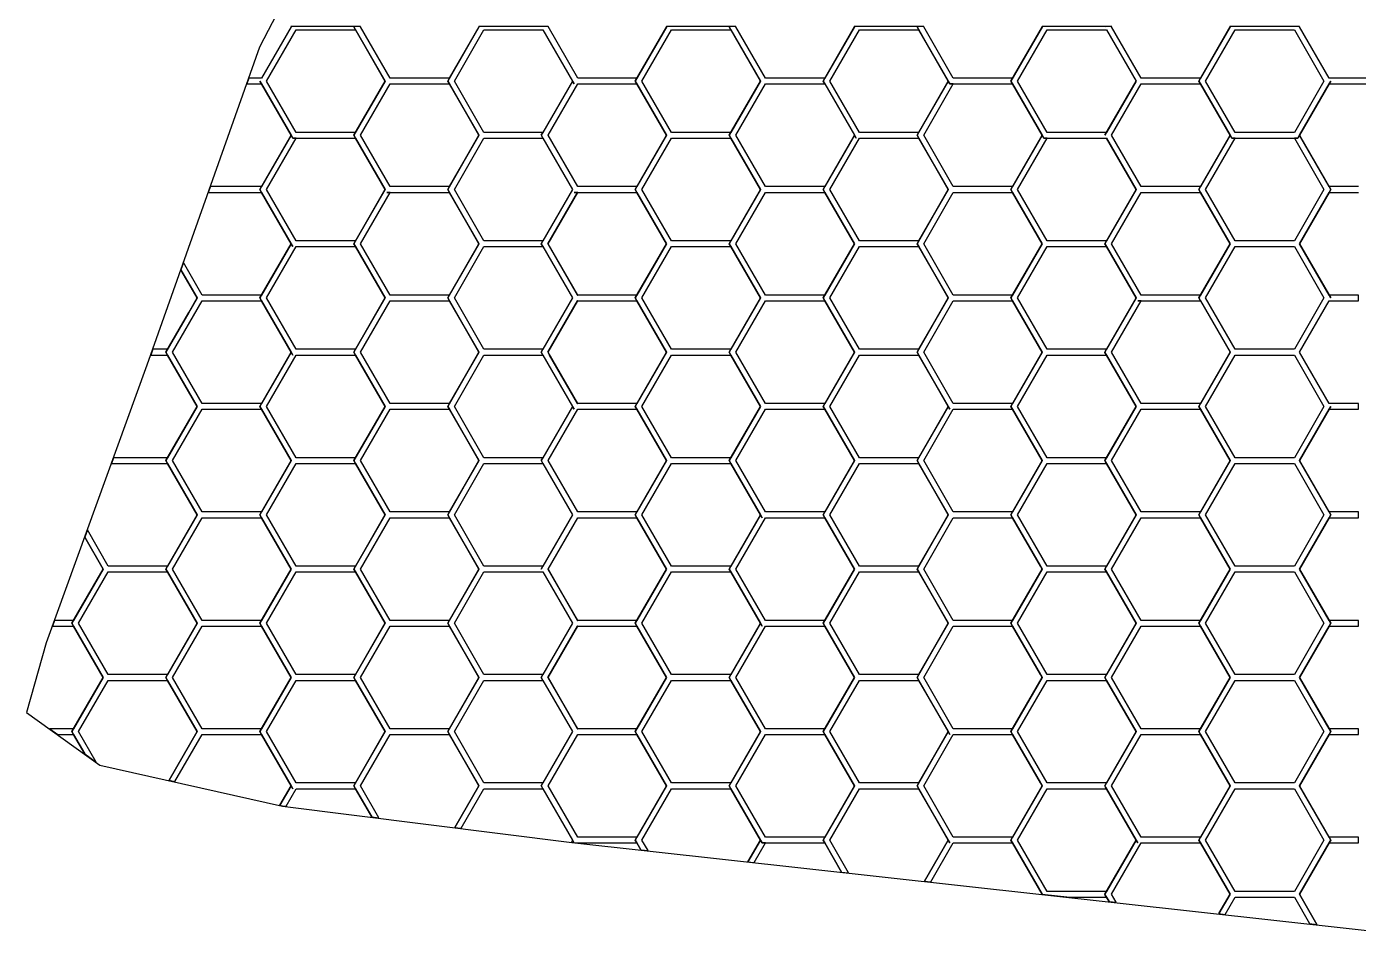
# Model space of a CAD drawing. Extents: x -65 to 65, y -44 to 44.
# Drawn here: x -64.81 to -29.71, y -44 to -20 of the extents above; entities that cross this region are included whole.
import ezdxf

# ---------------------------------------------------------------- set-up
doc = ezdxf.new("R2010")
doc.units = 0
doc.layers.add('Add_Red', color=1, linetype='Continuous')
doc.layers.add('Vector_Red', color=1, linetype='Continuous')

msp = doc.modelspace()

# ---------------------------------------------------------------- linework, layer by layer
at = {"layer": 'Add_Red'}
for points in [[(-55.714743, -40.827392), (-55.7141, -40.827473), (-56.14337, -40.084052), (-56.187244, -40.007901), (-56.187244, -40.0079), (-55.362372, -38.579198), (-56.14337, -37.226813), (-56.187244, -37.150495), (-56.187243, -37.150494), (-56.187244, -37.150493), (-55.362372, -35.721791), (-56.14337, -34.369238), (-56.187244, -34.293088), (-56.187244, -34.293087), (-55.362372, -32.864216), (-56.14337, -31.512), (-56.187244, -31.435681), (-56.187244, -31.43568), (-55.362373, -30.006977), (-56.14337, -28.654425), (-56.187244, -28.578442), (-56.187244, -28.578441), (-55.362372, -27.149571), (-56.14337, -25.797186), (-56.187244, -25.720868), (-56.187243, -25.720867), (-56.187244, -25.720866), (-55.362372, -24.292164), (-56.14337, -22.939948), (-56.143874, -22.939948), (-55.363044, -24.292164), (-56.143874, -25.644717), (-57.705535, -25.644717), (-58.486533, -24.292164), (-57.705535, -22.939948), (-57.793451, -22.939948), (-57.793452, -22.939947), (-57.837662, -22.863629), (-58.662535, -24.292163), (-58.618324, -24.368314), (-58.618325, -24.368314), (-58.662535, -24.292164), (-58.662535, -24.292163), (-57.837662, -22.863628), (-58.618324, -21.511076), (-58.618325, -21.511075), (-58.618324, -21.511075), (-57.837662, -22.863628), (-57.837662, -22.863629), (-57.793452, -22.939947), (-56.14337, -22.939947), (-56.187244, -22.863629), (-56.187244, -22.863628), (-55.362372, -21.434757), (-56.187244, -20.006054), (-56.187244, -20.006053), (-56.183715, -20.000002), (-57.842873, -20.000002), (-57.839343, -20.006053), (-58.620341, -21.358606), (-58.953142, -21.358606), (-59.007181, -21.511075), (-58.620341, -21.511075), (-57.839343, -22.863628), (-58.620341, -24.216181), (-59.965953, -24.216181), (-60.019874, -24.368314), (-58.620341, -24.368314), (-57.839343, -25.720867), (-58.620341, -27.07342), (-60.182002, -27.07342), (-60.675562, -26.218292), (-60.742508, -26.407174), (-60.313961, -27.14957), (-60.535059, -27.53264), (-61.138665, -28.578442), (-61.094623, -28.654424), (-60.313961, -30.006977), (-60.313961, -30.006978), (-61.138666, -31.435681), (-61.094623, -31.511999), (-60.313961, -32.864215), (-60.313962, -32.864216), (-60.313961, -32.864217), (-61.138666, -34.293087), (-61.094623, -34.369237), (-60.313961, -35.72179), (-60.313961, -35.721791), (-61.138665, -37.150494), (-61.094623, -37.226812), (-60.313961, -38.579197), (-60.313961, -38.579198), (-61.053934, -39.861112), (-60.89809, -39.896021), (-60.182002, -38.655347), (-58.620342, -38.655347), (-57.839343, -40.0079), (-58.132491, -40.515517), (-58.130939, -40.515865), (-57.837662, -40.0079), (-58.618324, -38.655348), (-58.618325, -38.655347), (-58.618324, -38.655347), (-57.837662, -40.0079), (-57.837662, -40.007901), (-57.793451, -40.084052), (-57.793452, -40.084052), (-57.837662, -40.007901), (-58.130939, -40.515865), (-58.064916, -40.530654), (-57.970312, -40.542599), (-57.705535, -40.084052), (-56.143874, -40.084052), (-55.714743, -40.827392)], [(-51.242883, -37.150495), (-51.242883, -37.150494), (-51.199009, -37.074344), (-52.754281, -37.074344), (-53.534943, -35.721791), (-52.754281, -34.369238), (-51.199009, -34.369238), (-50.418179, -35.721791), (-51.199009, -37.074344), (-51.242883, -37.150495), (-51.199009, -37.226813), (-50.418179, -38.579198), (-51.199009, -39.931582), (-51.19901, -39.931583), (-51.199009, -39.931583), (-51.242883, -40.007901), (-51.23959, -40.013617), (-51.199009, -40.084051), (-50.418179, -41.436604), (-50.381585, -41.499876), (-50.264835, -41.512755), (-48.724391, -41.512755), (-48.619643, -41.694239), (-48.617979, -41.694422), (-48.722878, -41.512755), (-48.766752, -41.436604), (-48.766752, -41.436603), (-47.94188, -40.007901), (-48.722878, -38.655348), (-48.766752, -38.579198), (-48.766752, -38.579197), (-47.94188, -37.150494), (-48.722878, -35.797941), (-48.766752, -35.721791), (-48.766752, -35.72179), (-47.94188, -34.293088), (-48.722878, -32.940703), (-48.766752, -32.864552), (-48.766752, -32.864551), (-47.94188, -31.435681), (-48.722878, -30.083128), (-48.766752, -30.006977), (-48.766752, -30.006976), (-47.94188, -28.578441), (-48.722878, -27.225889), (-48.766752, -27.149739), (-48.766752, -27.149738), (-47.94188, -25.721035), (-48.722878, -24.368315), (-48.724391, -24.368315), (-47.943729, -25.720867), (-48.724391, -27.07342), (-50.279664, -27.07342), (-51.060325, -25.721036), (-50.279663, -24.368315), (-50.286219, -24.368315), (-51.067217, -25.720867), (-51.063687, -25.726751), (-51.023022, -25.797187), (-50.286219, -27.07342), (-50.279664, -27.07342), (-50.279663, -27.073421), (-50.286219, -27.073421), (-51.023022, -25.797187), (-51.063687, -25.726751), (-51.067217, -25.720868), (-51.067217, -25.720867), (-50.286219, -24.368315), (-50.374136, -24.368315), (-50.374136, -24.368314), (-48.722878, -24.368314), (-48.766752, -24.292164), (-48.766752, -24.292163), (-47.94188, -22.863628), (-48.722878, -21.511076), (-48.766752, -21.434926), (-48.766751, -21.434925), (-48.766752, -21.434924), (-47.938351, -20.000003), (-47.947259, -20.000003), (-47.943729, -20.006054), (-48.724391, -21.358607), (-50.279663, -21.358607), (-51.063855, -20.000507), (-51.063351, -20.000003), (-52.882711, -20.000003), (-53.710945, -21.434926), (-53.667071, -21.511075), (-53.667072, -21.511075), (-53.710945, -21.434926), (-53.710945, -21.434925), (-52.882711, -20.000001), (-52.891284, -20.000001), (-52.887754, -20.006053), (-53.668752, -21.358606), (-55.230412, -21.358606), (-56.011242, -20.006053), (-56.007712, -20.000001), (-56.183714, -20.000001), (-56.183715, -20.000002), (-56.183714, -20.000002), (-56.187244, -20.006054), (-55.362372, -21.434756), (-55.362372, -21.434757), (-56.187244, -22.863629), (-56.14337, -22.939946), (-55.362372, -24.292163), (-55.362372, -24.292164), (-56.187243, -25.720867), (-56.14337, -25.797185), (-55.362372, -27.14957), (-55.362372, -27.149571), (-56.187244, -28.578441), (-56.14337, -28.654424), (-55.362372, -30.006976), (-55.362373, -30.006977), (-55.362372, -30.006978), (-56.187244, -31.435681), (-56.14337, -31.511998), (-55.362372, -32.864215), (-55.362372, -32.864216), (-56.187244, -34.293088), (-56.14337, -34.369237), (-55.362372, -35.72179), (-55.362372, -35.721791), (-56.187243, -37.150494), (-56.14337, -37.226812), (-55.362372, -38.579197), (-55.362372, -38.579198), (-56.187244, -40.007901), (-56.14337, -40.08405), (-55.714099, -40.827473), (-55.524199, -40.85145), (-56.011242, -40.0079), (-55.230412, -38.655347), (-53.668752, -38.655347), (-52.887754, -40.0079), (-53.520969, -41.104382), (-53.51926, -41.104598), (-52.886073, -40.007901), (-53.667071, -38.655348), (-53.667072, -38.655347), (-53.667071, -38.655347), (-52.886073, -40.0079), (-52.886073, -40.007901), (-53.519259, -41.104598), (-53.355267, -41.125304), (-52.754281, -40.084052), (-51.199009, -40.084052), (-51.23959, -40.013617), (-51.242883, -40.007901), (-51.19901, -39.931583), (-52.754281, -39.931583), (-53.534943, -38.579198), (-52.754281, -37.226813), (-51.199009, -37.226813), (-51.242883, -37.150495)], [(-46.29163, -37.150492), (-45.466757, -35.721789), (-46.247587, -34.369237), (-46.29163, -34.293087), (-46.291629, -34.293086), (-46.29163, -34.293085), (-45.466757, -32.864215), (-46.247587, -31.511998), (-46.29163, -31.43568), (-46.29163, -31.435679), (-45.466757, -30.006975), (-46.247587, -28.654424), (-46.29163, -28.578441), (-46.29163, -28.57844), (-45.466757, -27.14957), (-46.247587, -25.797185), (-46.29163, -25.720866), (-46.29163, -25.720865), (-45.466757, -24.292163), (-46.247587, -22.939946), (-46.247588, -22.939946), (-46.29163, -22.863628), (-46.29163, -22.863627), (-45.466757, -21.434756), (-46.29163, -20.006053), (-46.29163, -20.006052), (-46.291629, -20.006051), (-46.287932, -20.000002), (-46.287932, -20.000001), (-47.93835, -20.000001), (-47.938351, -20.000003), (-47.938349, -20.000003), (-48.766751, -21.434925), (-48.722878, -21.511075), (-47.94188, -22.863628), (-47.94188, -22.863629), (-48.766752, -24.292164), (-48.722878, -24.368313), (-47.94188, -25.721035), (-47.94188, -25.721036), (-48.766752, -27.149739), (-48.722878, -27.225888), (-47.94188, -28.578441), (-47.94188, -28.578442), (-48.766752, -30.006977), (-48.722878, -30.083127), (-47.94188, -31.43568), (-47.94188, -31.435681), (-48.766752, -32.864552), (-48.722878, -32.940702), (-47.94188, -34.293087), (-47.94188, -34.293088), (-48.766752, -35.721791), (-48.722878, -35.79794), (-47.94188, -37.150493), (-47.94188, -37.150494), (-48.766752, -38.579198), (-48.722878, -38.655347), (-47.94188, -40.0079), (-47.94188, -40.007901), (-48.766752, -41.436604), (-48.722878, -41.512754), (-48.617978, -41.694422), (-48.430078, -41.71515), (-48.590918, -41.436603), (-47.80992, -40.08405), (-46.24826, -40.08405), (-45.46743, -41.436603), (-45.795983, -42.005721), (-45.795381, -42.005788), (-45.466757, -41.436602), (-46.247587, -40.08405), (-46.29163, -40.0079), (-46.29163, -40.007899), (-45.466758, -38.579196), (-46.247587, -37.226812), (-46.29163, -37.150493), (-46.29163, -37.150492)], [(-38.083104, -39.931581), (-38.039036, -40.007899), (-38.863909, -41.436602), (-38.838436, -41.480645), (-38.819866, -41.512753), (-38.041442, -42.861137), (-37.313328, -42.941457), (-36.345415, -42.941457), (-36.279574, -43.055492), (-36.278841, -43.055573), (-36.344744, -42.941456), (-36.344745, -42.941456), (-36.37682, -42.885783), (-36.388619, -42.865305), (-35.563746, -41.436603), (-36.344744, -40.08405), (-36.370022, -40.040175), (-36.388619, -40.007898), (-35.563746, -38.579196), (-36.344744, -37.226811), (-36.385331, -37.15621), (-36.388619, -37.150491), (-35.563746, -35.721789), (-36.344744, -34.369236), (-36.370023, -34.325361), (-36.388619, -34.293085), (-35.563747, -32.864214), (-36.344744, -31.511998), (-36.369967, -31.468123), (-36.388619, -31.435678), (-35.563746, -30.006976), (-36.344744, -28.654423), (-36.385414, -28.58399), (-36.388619, -28.578439), (-35.563746, -27.149569), (-36.344744, -25.797184), (-36.369967, -25.753309), (-36.388619, -25.720865), (-35.563746, -24.292162), (-36.344744, -22.939946), (-36.345416, -22.939946), (-35.564418, -24.292162), (-36.345416, -25.644715), (-37.907077, -25.644715), (-38.687907, -24.292162), (-37.907077, -22.939946), (-37.994994, -22.939946), (-38.039036, -22.863627), (-38.863909, -24.292162), (-38.863907, -24.292165), (-38.820035, -24.368312), (-38.820036, -24.368312), (-38.863907, -24.292165), (-38.863909, -24.292162), (-38.039036, -22.863627), (-38.820035, -21.511074), (-38.821715, -21.511074), (-38.821716, -21.511073), (-38.820036, -21.511073), (-38.863909, -21.434924), (-38.863909, -21.434923), (-38.035506, -20), (-38.044248, -20), (-38.040718, -20.006052), (-38.821716, -21.358604), (-40.383376, -21.358604), (-41.164038, -20.006052), (-41.160676, -20), (-41.336678, -20), (-41.336679, -20.000001), (-41.336678, -20.000001), (-41.340208, -20.006052), (-41.028189, -20.546478), (-40.515336, -21.434755), (-40.471461, -21.511073), (-40.383376, -21.511073), (-40.383377, -21.511074), (-38.821715, -21.511074), (-38.040718, -22.863626), (-38.821716, -24.216179), (-40.383376, -24.216179), (-41.164038, -22.863626), (-40.383377, -21.511074), (-40.471461, -21.511074), (-40.515336, -21.434755), (-40.515336, -21.434756), (-41.340208, -22.863626), (-41.295998, -22.939945), (-40.515336, -24.292162), (-40.515336, -24.292163), (-41.340208, -25.720865), (-41.295998, -25.797184), (-40.515336, -27.149568), (-40.515337, -27.149569), (-40.515336, -27.14957), (-41.340208, -28.57844), (-41.295998, -28.654422), (-40.515336, -30.006975), (-40.471461, -30.083125), (-40.471461, -30.083126), (-40.515336, -30.006975), (-40.515336, -30.006976), (-41.340207, -31.435679), (-41.295998, -31.511997), (-40.515336, -32.864214), (-40.515336, -32.864215), (-41.340208, -34.293085), (-41.295998, -34.369236), (-40.515336, -35.721788), (-40.515337, -35.721789), (-40.515336, -35.72179), (-41.340208, -37.150492), (-41.295998, -37.22681), (-41.295997, -37.226812), (-40.515336, -38.579195), (-40.471461, -38.655346), (-40.515335, -38.579196), (-40.515336, -38.579195), (-41.295997, -37.226812), (-41.295998, -37.226812), (-41.340208, -37.150493), (-41.340208, -37.150492), (-40.515337, -35.721789), (-41.295998, -34.369237), (-41.340208, -34.293086), (-41.340208, -34.293085), (-40.515336, -32.864215), (-41.295998, -31.511998), (-41.340208, -31.43568), (-41.340207, -31.435679), (-41.340208, -31.435678), (-40.515336, -30.006975), (-41.295998, -28.654423), (-41.340208, -28.578441), (-41.340208, -28.57844), (-40.515337, -27.149569), (-41.295998, -25.797185), (-41.340208, -25.720866), (-41.340208, -25.720865), (-40.515336, -24.292162), (-41.295998, -22.939946), (-41.340208, -22.863627), (-41.340208, -22.863626), (-40.515336, -21.434756), (-41.028189, -20.546478), (-41.340208, -20.006052), (-41.336679, -20.000001), (-42.986928, -20.000001), (-43.815499, -21.434923), (-43.771288, -21.511074), (-43.815499, -21.434924), (-43.815499, -21.434923), (-42.986928, -20), (-42.995669, -20), (-42.992139, -20.006052), (-43.772969, -21.358605), (-45.334629, -21.358605), (-46.115628, -20.006052), (-46.112098, -20), (-46.287931, -20), (-46.287932, -20.000001), (-46.287932, -20.000002), (-46.291629, -20.006051), (-46.29163, -20.006053), (-45.466757, -21.434755), (-45.466757, -21.434756), (-46.29163, -22.863628), (-46.247587, -22.939945), (-45.466757, -24.292162), (-45.466757, -24.292163), (-46.29163, -25.720866), (-46.247587, -25.797184), (-45.466757, -27.149569), (-45.466757, -27.14957), (-46.29163, -28.57844), (-46.247587, -28.654422), (-45.466757, -30.006975), (-45.466757, -30.006976), (-46.29163, -31.43568), (-46.247587, -31.511997), (-45.466757, -32.864214), (-45.422714, -32.9407), (-45.422714, -32.940701), (-45.466757, -32.864214), (-45.466757, -32.864215), (-46.291629, -34.293086), (-46.247587, -34.369236), (-45.466757, -35.721789), (-45.422714, -35.797939), (-45.422715, -35.797939), (-45.466757, -35.721789), (-45.466757, -35.72179), (-46.29163, -37.150493), (-46.247587, -37.226811), (-45.466757, -38.579195), (-45.466758, -38.579196), (-45.466757, -38.579197), (-46.29163, -40.007899), (-46.247587, -40.084049), (-45.466757, -41.436602), (-45.422715, -41.512752), (-43.772969, -41.512752), (-43.772969, -41.512753), (-43.331427, -42.277591), (-43.329734, -42.277777), (-43.771288, -41.512754), (-43.771289, -41.512752), (-43.771288, -41.512752), (-43.329733, -42.277777), (-43.141746, -42.298515), (-43.639328, -41.436603), (-42.858498, -40.08405), (-41.29667, -40.08405), (-40.516008, -41.436603), (-41.140877, -42.519234), (-41.14043, -42.519283), (-40.515336, -41.436602), (-40.515335, -41.436603), (-41.140429, -42.519283), (-40.974864, -42.537547), (-40.383376, -41.512752), (-38.821716, -41.512752), (-38.043239, -42.860939), (-38.041443, -42.861137), (-38.819867, -41.512752), (-38.838436, -41.480645), (-38.863909, -41.436603), (-38.863909, -41.436602), (-38.039037, -40.007898), (-38.083104, -39.931581), (-38.820035, -38.655347), (-38.820036, -38.655346), (-38.820035, -38.655346), (-38.083104, -39.931581)], [(-28.919307, -21.358608), (-29.7071, -21.358608), (-29.7071, -21.358604), (-30.480869, -21.358604), (-31.261868, -20.006051), (-31.258338, -20), (-33.084085, -20), (-33.912488, -21.434923), (-33.912486, -21.434927), (-33.868445, -21.511073), (-33.868446, -21.511073), (-33.912486, -21.434927), (-33.912488, -21.434923), (-33.084085, -19.999999), (-33.092994, -19.999999), (-33.089464, -20.006051), (-33.870126, -21.358604), (-35.431787, -21.358604), (-36.212785, -20.006051), (-36.209087, -19.999999), (-36.385089, -19.999999), (-36.38509, -20), (-36.385088, -20), (-36.388618, -20.006052), (-36.388619, -20.006051), (-36.38509, -20), (-38.035506, -20), (-38.863909, -21.434924), (-38.820036, -21.511073), (-38.820035, -21.511073), (-38.039036, -22.863626), (-38.039036, -22.863627), (-37.994994, -22.939945), (-36.344744, -22.939945), (-35.563746, -24.292161), (-35.563746, -24.292162), (-36.388618, -25.720866), (-36.369967, -25.753309), (-36.344744, -25.797183), (-35.563746, -27.149568), (-35.563746, -27.149569), (-36.388618, -28.578441), (-36.385414, -28.58399), (-36.344744, -28.654422), (-35.563746, -30.006975), (-35.563746, -30.006976), (-36.388618, -31.435679), (-36.369967, -31.468123), (-36.344744, -31.511997), (-35.563746, -32.864213), (-35.563747, -32.864214), (-35.563746, -32.864215), (-36.388618, -34.293086), (-36.370023, -34.325361), (-36.344744, -34.369235), (-35.563746, -35.721788), (-35.563746, -35.721789), (-36.388618, -37.150493), (-36.385331, -37.15621), (-36.344744, -37.22681), (-35.563746, -38.579195), (-35.563746, -38.579196), (-36.388618, -40.007899), (-36.370022, -40.040175), (-36.344744, -40.084049), (-35.563746, -41.436601), (-35.519872, -41.512752), (-35.563746, -41.436602), (-35.563746, -41.436603), (-36.388618, -42.865306), (-36.37682, -42.885783), (-36.344744, -42.941455), (-36.27884, -43.055573), (-36.090942, -43.0763), (-36.212785, -42.865305), (-35.431787, -41.512752), (-33.870126, -41.512752), (-33.089464, -42.865305), (-33.38364, -43.374947), (-33.381948, -43.375134), (-33.087615, -42.865305), (-33.868445, -41.512753), (-33.868446, -41.512752), (-33.868445, -41.512752), (-33.087615, -42.865305), (-33.087615, -42.865306), (-33.381947, -43.375134), (-33.216586, -43.393375), (-32.955656, -42.941456), (-31.393995, -42.941456), (-30.991334, -43.638847), (-30.803495, -43.659567), (-31.262036, -42.865306), (-31.262036, -42.865305), (-30.481038, -41.512752), (-30.470067, -41.493711), (-30.437163, -41.436602), (-31.262036, -40.007899), (-31.262036, -40.007898), (-30.481038, -38.655345), (-30.437163, -38.579196), (-31.262036, -37.150492), (-31.262036, -37.150491), (-30.481038, -35.797939), (-31.262036, -37.150492), (-30.437163, -38.579195), (-30.437163, -38.579196), (-30.481037, -38.655345), (-29.7071, -38.655345), (-29.7071, -38.503044), (-30.480869, -38.503044), (-31.261868, -37.150491), (-30.48087, -35.797939), (-30.481038, -35.797939), (-30.437163, -35.721789), (-31.262036, -34.293086), (-31.262036, -34.293085), (-30.481038, -32.9407), (-30.437165, -32.864554), (-30.437163, -32.86455), (-31.262036, -31.435847), (-31.262036, -31.435846), (-30.481038, -30.083125), (-30.437163, -30.006975), (-30.481037, -30.083125), (-29.7071, -30.083125), (-29.7071, -29.930824), (-30.480869, -29.930824), (-31.261868, -28.57844), (-30.480869, -27.225887), (-29.7071, -27.225887), (-29.7071, -27.073418), (-30.480869, -27.073418), (-31.261868, -25.720865), (-30.480869, -24.368312), (-30.481037, -24.368312), (-30.481038, -24.368313), (-31.262036, -25.721033), (-30.437163, -27.149736), (-30.437163, -27.149737), (-31.262036, -25.721034), (-31.262036, -25.721033), (-30.481038, -24.368312), (-30.437163, -24.292162), (-31.262036, -22.863627), (-31.30591, -22.939946), (-31.393995, -22.939946), (-30.612997, -24.292162), (-31.393995, -25.644715), (-32.955656, -25.644715), (-33.736654, -24.292162), (-32.955656, -22.939946), (-33.043741, -22.939946), (-33.087615, -22.863627), (-33.912488, -24.292161), (-33.868445, -24.368312), (-33.868446, -24.368312), (-33.912488, -24.292162), (-33.912488, -24.292161), (-33.087615, -22.863626), (-33.868445, -21.511074), (-33.868446, -21.511073), (-33.868445, -21.511073), (-33.087615, -22.863626), (-33.087615, -22.863627), (-33.043741, -22.939945), (-31.30591, -22.939945), (-31.262036, -22.863627), (-31.262036, -22.863626), (-30.481038, -21.511073), (-30.437163, -21.434923), (-30.481037, -21.511073), (-29.7071, -21.511073), (-29.7071, -21.511077), (-28.919307, -21.511077)], [(-57.705535, -22.787478), (-58.486533, -21.434925), (-57.705535, -20.082373), (-56.143874, -20.082373), (-55.363044, -21.434925), (-56.143874, -22.787478), (-57.705535, -22.787478)], [(-52.754281, -34.217106), (-53.534943, -32.864553), (-52.754281, -31.512), (-51.199009, -31.512), (-51.2395, -31.441565), (-51.242883, -31.435681), (-51.19901, -31.359531), (-52.754281, -31.359531), (-53.534943, -30.006978), (-52.754281, -28.654425), (-51.199009, -28.654425), (-51.242883, -28.578443), (-51.242883, -28.578442), (-51.199009, -28.502292), (-52.754281, -28.502292), (-53.534943, -27.149739), (-52.754281, -25.797186), (-51.199009, -25.797186), (-51.242883, -25.720868), (-51.242883, -25.720867), (-51.199009, -25.644717), (-52.754281, -25.644717), (-53.534943, -24.292164), (-52.754281, -22.939948), (-51.199009, -22.939948), (-51.239694, -22.869177), (-51.242883, -22.863629), (-51.19901, -22.787479), (-52.754281, -22.787479), (-53.534943, -21.434926), (-52.754281, -20.082373), (-51.199009, -20.082373), (-50.418179, -21.434758), (-51.199009, -22.787478), (-51.19901, -22.787479), (-51.199009, -22.787479), (-51.242883, -22.863629), (-51.239694, -22.869177), (-51.199009, -22.939947), (-50.418179, -24.292164), (-51.199009, -25.644717), (-51.242883, -25.720868), (-51.199009, -25.797186), (-50.418179, -27.149571), (-51.199009, -28.502292), (-51.242883, -28.578442), (-51.199009, -28.654425), (-50.418179, -30.006978), (-51.199009, -31.35953), (-51.19901, -31.359531), (-51.199009, -31.359531), (-51.242883, -31.435681), (-51.2395, -31.441565), (-51.199009, -31.511999), (-50.418179, -32.864216), (-51.199009, -34.217105), (-51.19901, -34.217106), (-51.199009, -34.217106), (-51.242883, -34.293088), (-51.19901, -34.217106), (-52.754281, -34.217106)], [(-47.80992, -22.787477), (-48.590918, -21.434924), (-47.80992, -20.082371), (-46.24826, -20.082371), (-45.46743, -21.434924), (-46.24826, -22.787477), (-47.80992, -22.787477)], [(-42.858498, -22.787477), (-43.639329, -21.434924), (-42.858498, -20.082371), (-41.29667, -20.082371), (-40.516008, -21.434924), (-41.29667, -22.787477), (-42.858498, -22.787477)], [(-37.907077, -22.787476), (-38.687907, -21.434924), (-37.907077, -20.082371), (-36.345416, -20.082371), (-35.564418, -21.434924), (-36.345416, -22.787476), (-37.907077, -22.787476)], [(-32.955656, -22.787476), (-33.736654, -21.434923), (-32.955656, -20.082371), (-31.393995, -20.082371), (-30.612997, -21.434923), (-31.393995, -22.787476), (-32.955656, -22.787476)], [(-58.618325, -21.511075), (-58.662535, -21.434925), (-58.618324, -21.511075), (-58.618325, -21.511075)], [(-53.667072, -24.368313), (-53.710945, -24.292164), (-53.710945, -24.292163), (-52.886073, -22.863628), (-53.667071, -21.511076), (-53.667072, -21.511075), (-53.667071, -21.511075), (-52.886073, -22.863628), (-52.886073, -22.863629), (-53.710945, -24.292164), (-53.667071, -24.368313), (-53.667072, -24.368313), (-53.667072, -24.368314), (-53.667071, -24.368314), (-52.886073, -25.721035), (-52.886073, -25.721036), (-53.710945, -27.149739), (-53.667071, -27.225888), (-53.667072, -27.225888), (-53.710945, -27.149739), (-53.710945, -27.149738), (-52.886073, -25.721035), (-53.667071, -24.368315), (-53.667072, -24.368314), (-53.668752, -24.368314), (-52.887754, -25.720866), (-53.668752, -27.073419), (-55.230412, -27.073419), (-56.011242, -25.720866), (-55.230412, -24.368314), (-55.318497, -24.368314), (-55.318497, -24.368313), (-53.667072, -24.368313)], [(-52.887754, -22.863628), (-53.668752, -24.216181), (-55.230412, -24.216181), (-56.011242, -22.863628), (-55.230412, -21.511075), (-53.668752, -21.511075), (-52.887754, -22.863628)], [(-47.943729, -22.863629), (-48.724391, -24.216182), (-50.279663, -24.216182), (-51.060325, -22.863629), (-51.063687, -22.869177), (-51.063687, -22.869176), (-51.060325, -22.863629), (-50.279663, -21.511076), (-48.724391, -21.511076), (-47.943729, -22.863629)], [(-50.418179, -21.434757), (-50.374136, -21.511076), (-50.418179, -21.434758), (-50.418179, -21.434757)], [(-42.992139, -22.863627), (-43.772969, -24.216179), (-45.334629, -24.216179), (-46.115628, -22.863627), (-45.334629, -21.511074), (-43.772969, -21.511074), (-42.992139, -22.863627)], [(-35.563746, -21.434755), (-36.388618, -22.863627), (-36.388619, -22.863626), (-35.563746, -21.434755)], [(-33.089464, -22.863626), (-33.870126, -24.216179), (-35.431787, -24.216179), (-36.212785, -22.863626), (-35.431787, -21.511073), (-33.870126, -21.511073), (-33.089464, -22.863626)], [(-29.707099, -24.216179), (-30.480869, -24.216179), (-31.261868, -22.863626), (-30.480869, -21.511073), (-30.481037, -21.511073), (-30.481038, -21.511074), (-31.262036, -22.863626), (-30.437163, -24.292161), (-30.437163, -24.292162), (-30.481037, -24.368312), (-29.707099, -24.368312)], [(-45.467262, -24.292163), (-46.24826, -25.644716), (-47.80992, -25.644716), (-48.590919, -24.292163), (-47.80992, -22.939946), (-46.24826, -22.939946), (-45.467262, -24.292163)], [(-42.990626, -22.863628), (-43.815499, -24.292162), (-43.771288, -24.368312), (-43.771289, -24.368312), (-43.815499, -24.292163), (-43.815499, -24.292162), (-42.990626, -22.863627), (-42.946415, -22.939946), (-42.990626, -22.863628)], [(-40.516008, -24.292163), (-41.29667, -25.644716), (-42.858498, -25.644716), (-43.639329, -24.292163), (-42.858498, -22.939946), (-41.29667, -22.939946), (-40.516008, -24.292163)], [(-57.837662, -25.721035), (-57.837662, -25.721036), (-57.793451, -25.797186), (-57.793452, -25.797186), (-57.837662, -25.721036), (-58.662535, -27.149738), (-58.618324, -27.225889), (-58.618325, -27.225889), (-58.662535, -27.149739), (-58.662535, -27.149738), (-57.837662, -25.721035), (-58.618324, -24.368315), (-58.618325, -24.368314), (-58.618324, -24.368314), (-57.837662, -25.721035)], [(-42.992139, -25.720865), (-43.772969, -27.073418), (-45.334629, -27.073418), (-46.115628, -25.720865), (-45.334629, -24.368312), (-43.772969, -24.368312), (-42.992139, -25.720865)], [(-42.990626, -25.721033), (-42.990626, -25.721034), (-43.815499, -27.149737), (-43.771288, -27.225887), (-43.771289, -27.225887), (-43.815499, -27.149738), (-43.815499, -27.149737), (-42.990626, -25.721033), (-43.771288, -24.368313), (-43.771289, -24.368312), (-43.771288, -24.368312), (-42.990626, -25.721033)], [(-38.040718, -25.720865), (-38.821716, -27.073418), (-40.383376, -27.073418), (-41.164038, -25.720865), (-40.383376, -24.368312), (-38.821716, -24.368312), (-38.040718, -25.720865)], [(-38.039036, -25.721033), (-38.039036, -25.721034), (-38.863909, -27.149737), (-38.820035, -27.225887), (-38.820036, -27.225887), (-38.863909, -27.149737), (-38.863909, -27.149736), (-38.039036, -25.721033), (-38.820035, -24.368313), (-38.820036, -24.368312), (-38.820035, -24.368312), (-38.039036, -25.721033)], [(-33.089464, -25.720865), (-33.870126, -27.073418), (-35.431787, -27.073418), (-36.212785, -25.720865), (-35.431787, -24.368312), (-33.870126, -24.368312), (-33.089464, -25.720865)], [(-33.087615, -25.721033), (-33.087615, -25.721034), (-33.912488, -27.149736), (-33.868445, -27.225887), (-33.912488, -27.149737), (-33.912488, -27.149736), (-33.087615, -25.721033), (-33.868445, -24.368313), (-33.868446, -24.368312), (-33.868445, -24.368312), (-33.087615, -25.721033)], [(-55.363044, -27.149739), (-56.143874, -28.502292), (-57.705535, -28.502292), (-58.486533, -27.149739), (-57.705535, -25.797186), (-56.143874, -25.797186), (-55.363044, -27.149739)], [(-45.467262, -27.149738), (-46.24826, -28.502291), (-47.80992, -28.502291), (-48.590918, -27.149738), (-47.80992, -25.797185), (-46.24826, -25.797185), (-45.467262, -27.149738)], [(-40.516008, -27.149738), (-41.29667, -28.502291), (-42.858498, -28.502291), (-43.639329, -27.149738), (-42.858498, -25.797185), (-41.29667, -25.797185), (-40.516008, -27.149738)], [(-35.564418, -27.149737), (-36.345416, -28.50229), (-37.907077, -28.50229), (-38.687907, -27.149737), (-37.907077, -25.797184), (-36.345416, -25.797184), (-35.564418, -27.149737)], [(-30.612997, -27.149737), (-31.393995, -28.50229), (-32.955656, -28.50229), (-33.736654, -27.149737), (-32.955656, -25.797184), (-31.393995, -25.797184), (-30.612997, -27.149737)], [(-61.138666, -34.293087), (-60.313962, -32.864216), (-61.094624, -31.512), (-61.138666, -31.435681), (-61.138666, -31.43568), (-60.313961, -30.006977), (-61.094624, -28.654425), (-61.138666, -28.578443), (-61.138665, -28.578442), (-61.138666, -28.578441), (-60.535059, -27.53264), (-60.313962, -27.149571), (-60.742508, -26.407176), (-60.742781, -26.407944), (-60.314634, -27.149739), (-61.095296, -28.502292), (-61.485081, -28.502292), (-61.539002, -28.654425), (-61.095296, -28.654425), (-60.314634, -30.006978), (-61.095296, -31.359531), (-62.516979, -31.359531), (-62.572222, -31.512), (-61.095296, -31.512), (-60.314634, -32.864553), (-61.095296, -34.217106), (-62.656956, -34.217106), (-63.20712, -33.264318), (-63.274936, -33.451489), (-62.788916, -34.293087), (-62.788916, -34.293088), (-63.613788, -35.721791), (-63.569914, -35.797941), (-63.569915, -35.797941), (-63.613788, -35.721791), (-63.613788, -35.72179), (-62.788916, -34.293088), (-63.274936, -33.45149), (-63.275608, -33.453346), (-62.790765, -34.293087), (-63.571595, -35.64564), (-64.069919, -35.64564), (-64.1251, -35.797941), (-63.571595, -35.797941), (-62.790765, -37.150494), (-63.571595, -38.503046), (-64.196787, -38.503046), (-63.985258, -38.655347), (-63.571595, -38.655347), (-63.277347, -39.165043), (-63.274363, -39.167192), (-63.569914, -38.655349), (-63.569915, -38.655347), (-63.569914, -38.655347), (-63.274361, -39.167193), (-62.973144, -39.38407), (-63.437955, -38.579198), (-62.656956, -37.226813), (-61.095296, -37.226813), (-60.314634, -38.579198), (-61.054539, -39.860977), (-61.053934, -39.861112), (-60.313961, -38.579198), (-61.094623, -37.226813), (-61.138666, -37.150495), (-61.138665, -37.150494), (-61.138666, -37.150493), (-60.313961, -35.72179), (-61.094624, -34.369238), (-61.138666, -34.293088), (-61.138666, -34.293087)], [(-57.839343, -28.578441), (-58.620341, -29.930826), (-60.182002, -29.930826), (-60.962664, -28.578441), (-60.182002, -27.225889), (-58.620341, -27.225889), (-57.839343, -28.578441)], [(-57.837662, -28.578441), (-57.837662, -28.578442), (-57.793451, -28.654425), (-57.793452, -28.654425), (-57.837662, -28.578442), (-58.662535, -30.006977), (-58.618324, -30.083127), (-58.618325, -30.083127), (-58.662535, -30.006978), (-58.662535, -30.006977), (-57.837662, -28.578441), (-58.618324, -27.22589), (-58.618325, -27.225889), (-58.618324, -27.225889), (-57.837662, -28.578441)], [(-52.887754, -28.578441), (-53.668752, -29.930826), (-55.230412, -29.930826), (-56.011242, -28.578441), (-55.230412, -27.225888), (-53.668752, -27.225888), (-52.887754, -28.578441)], [(-52.886073, -28.578441), (-52.886074, -28.578442), (-52.886073, -28.578443), (-53.710944, -30.006977), (-53.667071, -30.083127), (-53.667072, -30.083127), (-53.710945, -30.006978), (-53.710944, -30.006977), (-53.710945, -30.006976), (-52.886074, -28.578442), (-53.667071, -27.22589), (-53.667072, -27.225888), (-53.667071, -27.225888), (-52.886073, -28.578441)], [(-50.286219, -27.22589), (-51.067217, -28.578442), (-51.063687, -28.58399), (-51.023028, -28.654425), (-50.286219, -29.930827), (-50.279664, -29.930827), (-50.279663, -29.930828), (-50.286219, -29.930828), (-51.023028, -28.654425), (-51.063687, -28.58399), (-51.067217, -28.578443), (-51.067217, -28.578442), (-50.286219, -27.225889), (-48.724391, -27.225889), (-47.943729, -28.578442), (-48.724391, -29.930827), (-50.279664, -29.930827), (-51.060325, -28.578443), (-50.279663, -27.22589), (-50.286219, -27.22589)], [(-42.992139, -28.57844), (-43.772969, -29.930825), (-45.334629, -29.930825), (-46.115628, -28.57844), (-45.334629, -27.225887), (-43.772969, -27.225887), (-42.992139, -28.57844)], [(-42.990626, -28.57844), (-42.990626, -28.578441), (-43.815499, -30.006975), (-43.771288, -30.083126), (-43.771289, -30.083126), (-43.815499, -30.006976), (-43.815499, -30.006975), (-42.990626, -28.57844), (-43.771288, -27.225888), (-43.771289, -27.225887), (-43.771288, -27.225887), (-42.990626, -28.57844)], [(-38.040717, -28.57844), (-38.821716, -29.930825), (-40.383376, -29.930825), (-41.164038, -28.57844), (-40.383376, -27.225887), (-38.821716, -27.225887), (-38.040717, -28.57844)], [(-38.863909, -30.006976), (-38.863909, -30.006975), (-38.039036, -28.57844), (-38.820035, -27.225888), (-38.820036, -27.225887), (-38.820035, -27.225887), (-38.039036, -28.57844), (-38.039036, -28.578441), (-38.863909, -30.006976), (-38.820035, -30.083125), (-38.039036, -31.435678), (-38.039036, -31.435679), (-38.863909, -32.864551), (-38.820035, -32.9407), (-38.820036, -32.9407), (-38.863909, -32.864551), (-38.863909, -32.86455), (-38.039036, -31.435679), (-38.820035, -30.083126), (-38.820036, -30.083125), (-38.821716, -30.083125), (-38.040717, -31.435678), (-38.821716, -32.788231), (-40.383376, -32.788231), (-41.164038, -31.435678), (-40.383376, -30.083125), (-38.820036, -30.083125), (-38.863909, -30.006976)], [(-35.431788, -27.225887), (-33.870126, -27.225887), (-33.089464, -28.578439), (-33.870126, -29.930824), (-35.431787, -29.930824), (-36.212785, -28.578439), (-35.431788, -27.225887), (-35.519872, -27.225887), (-35.519872, -27.225886), (-35.431787, -27.225886), (-35.431788, -27.225887)], [(-55.363044, -30.006978), (-56.143874, -31.359531), (-57.705535, -31.359531), (-58.486533, -30.006978), (-57.705535, -28.654425), (-56.143874, -28.654425), (-55.363044, -30.006978)], [(-45.467262, -30.006976), (-46.24826, -31.359529), (-47.80992, -31.359529), (-48.590918, -30.006976), (-47.80992, -28.654424), (-46.24826, -28.654424), (-45.467262, -30.006976)], [(-40.516008, -30.006976), (-41.29667, -31.359529), (-42.858498, -31.359529), (-43.639329, -30.006976), (-42.858498, -28.654423), (-41.29667, -28.654423), (-40.516008, -30.006976)], [(-35.564418, -30.006976), (-36.345416, -31.359529), (-37.907077, -31.359529), (-38.687907, -30.006976), (-37.907077, -28.654423), (-36.345416, -28.654423), (-35.564418, -30.006976)], [(-33.912488, -30.006975), (-33.868445, -30.083125), (-33.868446, -30.083125), (-33.912488, -30.006976), (-33.912488, -30.006975), (-33.087615, -28.578439), (-33.087615, -28.57844), (-33.912488, -30.006975)], [(-30.612997, -30.006976), (-31.393995, -31.359528), (-32.955656, -31.359528), (-33.736654, -30.006976), (-32.955656, -28.654423), (-31.393995, -28.654423), (-30.612997, -30.006976)], [(-57.839343, -31.43568), (-58.620341, -32.788233), (-60.182002, -32.788233), (-60.962664, -31.43568), (-60.182002, -30.083127), (-58.620341, -30.083127), (-57.839343, -31.43568)], [(-57.837662, -31.43568), (-57.837662, -31.435681), (-58.662534, -32.864552), (-58.618324, -32.940702), (-58.618325, -32.940702), (-58.662535, -32.864553), (-58.662534, -32.864552), (-58.662535, -32.864551), (-57.837662, -31.43568), (-58.618324, -30.083128), (-58.618325, -30.083127), (-58.618324, -30.083127), (-57.837662, -31.43568)], [(-52.887754, -31.43568), (-53.668752, -32.788233), (-55.230412, -32.788233), (-56.011242, -31.43568), (-55.230412, -30.083127), (-53.668752, -30.083127), (-52.887754, -31.43568)], [(-52.886073, -31.43568), (-52.886073, -31.435681), (-53.710944, -32.864552), (-53.667071, -32.940702), (-53.667072, -32.940702), (-53.710945, -32.864553), (-53.710944, -32.864552), (-53.710945, -32.864551), (-52.886073, -31.435681), (-53.667071, -30.083128), (-53.667072, -30.083127), (-53.667071, -30.083127), (-52.886073, -31.43568)], [(-47.943729, -31.435681), (-48.724391, -32.788234), (-50.279663, -32.788234), (-51.060325, -31.435849), (-50.279663, -30.083128), (-48.724391, -30.083128), (-47.943729, -31.435681)], [(-50.418179, -30.006977), (-50.374136, -30.083128), (-50.418179, -30.006978), (-50.418179, -30.006977)], [(-42.992139, -31.435679), (-43.772969, -32.788231), (-45.334629, -32.788231), (-46.115628, -31.435679), (-45.334966, -30.083126), (-43.772969, -30.083126), (-42.992139, -31.435679)], [(-43.815499, -32.864551), (-43.815499, -32.86455), (-42.990626, -31.435679), (-43.771288, -30.083127), (-43.771289, -30.083126), (-43.771288, -30.083126), (-42.990626, -31.435679), (-42.990626, -31.43568), (-43.815499, -32.86455), (-43.771288, -32.9407), (-42.990626, -34.293085), (-42.990626, -34.293086), (-43.815499, -35.721789), (-43.771288, -35.797939), (-43.771289, -35.797939), (-43.815499, -35.72179), (-43.815499, -35.721789), (-42.990626, -34.293085), (-43.771288, -32.940702), (-43.771289, -32.9407), (-43.772969, -32.9407), (-42.992139, -34.293085), (-43.772969, -35.645638), (-45.334629, -35.645638), (-46.115628, -34.293085), (-45.334629, -32.9407), (-43.771289, -32.9407), (-43.815499, -32.864551)], [(-33.089464, -31.435678), (-33.870126, -32.788231), (-35.431787, -32.788231), (-36.212785, -31.435678), (-35.431787, -30.083125), (-33.870126, -30.083125), (-33.089464, -31.435678)], [(-33.087615, -31.435678), (-33.087615, -31.435679), (-33.912488, -32.864549), (-33.868445, -32.9407), (-33.868446, -32.9407), (-33.912488, -32.86455), (-33.912488, -32.864549), (-33.087615, -31.435679), (-33.868445, -30.083126), (-33.868446, -30.083125), (-33.868445, -30.083125), (-33.087615, -31.435678)], [(-31.262036, -31.435846), (-30.437163, -32.86455), (-30.437165, -32.864554), (-30.481037, -32.9407), (-29.7071, -32.9407), (-29.7071, -32.788231), (-30.480869, -32.788231), (-31.261868, -31.435678), (-30.480869, -30.083125), (-30.481037, -30.083125), (-30.481038, -30.083126), (-31.262036, -31.435846)], [(-55.363044, -32.864553), (-56.143874, -34.217105), (-57.705535, -34.217105), (-58.486533, -32.864553), (-57.705535, -31.512), (-56.143874, -31.512), (-55.363044, -32.864553)], [(-51.063687, -31.441564), (-51.063687, -31.441565), (-51.067116, -31.43585), (-51.063687, -31.441564)], [(-45.467262, -32.864551), (-46.24826, -34.217104), (-47.80992, -34.217104), (-48.590918, -32.864551), (-47.80992, -31.511998), (-46.24826, -31.511998), (-45.467262, -32.864551)], [(-40.516008, -32.864551), (-41.29667, -34.217104), (-42.858498, -34.217104), (-43.639329, -32.864551), (-42.858498, -31.511998), (-41.29667, -31.511998), (-40.516008, -32.864551)], [(-35.564418, -32.864551), (-36.345416, -34.217104), (-37.907077, -34.217104), (-38.687907, -32.864551), (-37.907077, -31.511998), (-36.345416, -31.511998), (-35.564418, -32.864551)], [(-30.612997, -32.86455), (-31.393995, -34.217103), (-32.955656, -34.217103), (-33.736654, -32.86455), (-32.955656, -31.511997), (-31.393995, -31.511997), (-30.612997, -32.86455)], [(-57.839343, -34.293087), (-58.620341, -35.64564), (-60.182002, -35.64564), (-60.962664, -34.293087), (-60.182002, -32.940702), (-58.620341, -32.940702), (-57.839343, -34.293087)], [(-57.837662, -34.293087), (-57.837662, -34.293088), (-58.662535, -35.72179), (-58.618324, -35.79794), (-58.618325, -35.79794), (-58.662535, -35.721791), (-58.662535, -35.72179), (-57.837662, -34.293087), (-58.618324, -32.940703), (-58.618325, -32.940702), (-58.618324, -32.940702), (-57.837662, -34.293087)], [(-52.887754, -34.293086), (-53.668752, -35.645639), (-55.230412, -35.645639), (-56.011242, -34.293086), (-55.230412, -32.940702), (-53.668752, -32.940702), (-52.887754, -34.293086)], [(-52.886073, -34.293086), (-52.886074, -34.293087), (-52.886073, -34.293088), (-53.710945, -35.721791), (-53.667071, -35.79794), (-53.667072, -35.79794), (-53.710945, -35.721791), (-53.710945, -35.72179), (-52.886074, -34.293087), (-53.667071, -32.940703), (-53.667072, -32.940702), (-53.667071, -32.940702), (-52.886073, -34.293086)], [(-47.943729, -34.293088), (-48.724391, -35.64564), (-50.279664, -35.64564), (-51.060325, -34.293088), (-51.063687, -34.298804), (-50.286219, -35.64564), (-50.279664, -35.64564), (-50.279663, -35.645641), (-50.286219, -35.645641), (-51.063687, -34.298804), (-51.063687, -34.298803), (-51.060325, -34.293088), (-50.279663, -32.940703), (-48.724391, -32.940703), (-47.943729, -34.293088)], [(-38.040718, -34.293085), (-38.821716, -35.645638), (-40.383376, -35.645638), (-41.164038, -34.293085), (-40.383376, -32.9407), (-38.821716, -32.9407), (-38.040718, -34.293085)], [(-38.082916, -34.217103), (-38.039036, -34.293086), (-38.863909, -35.721789), (-38.820035, -35.797939), (-38.820036, -35.797939), (-38.863909, -35.721789), (-38.863909, -35.721788), (-38.039037, -34.293085), (-38.082916, -34.217103), (-38.820035, -32.940701), (-38.820036, -32.9407), (-38.820035, -32.9407), (-38.082916, -34.217103)], [(-33.089464, -34.293085), (-33.870126, -35.645638), (-35.431787, -35.645638), (-36.212785, -34.293085), (-35.431787, -32.9407), (-33.870126, -32.9407), (-33.089464, -34.293085)], [(-33.087615, -34.293085), (-33.087615, -34.293086), (-33.912488, -35.721788), (-33.868445, -35.797938), (-33.868446, -35.797938), (-33.912488, -35.721789), (-33.912488, -35.721788), (-33.087615, -34.293086), (-33.868445, -32.940701), (-33.868446, -32.9407), (-33.868445, -32.9407), (-33.087615, -34.293085)], [(-31.262036, -34.293086), (-30.437163, -35.721788), (-30.437163, -35.721789), (-30.481038, -35.797939), (-29.7071, -35.797939), (-29.7071, -35.645638), (-30.480869, -35.645638), (-31.261868, -34.293085), (-30.480869, -32.9407), (-30.481037, -32.9407), (-30.481038, -32.940701), (-31.262036, -34.293086)], [(-60.314634, -35.721791), (-61.095296, -37.074344), (-62.656956, -37.074344), (-63.437955, -35.721791), (-62.656956, -34.369238), (-61.095296, -34.369238), (-60.314634, -35.721791)], [(-55.363044, -35.721791), (-56.143874, -37.074344), (-57.705535, -37.074344), (-58.486533, -35.721791), (-57.705535, -34.369238), (-56.143874, -34.369238), (-55.363044, -35.721791)], [(-45.46743, -35.72179), (-46.24826, -37.074343), (-47.80992, -37.074343), (-48.590918, -35.72179), (-47.80992, -34.369237), (-46.24826, -34.369237), (-45.46743, -35.72179)], [(-40.516008, -35.72179), (-41.29667, -37.074343), (-42.858498, -37.074343), (-43.639329, -35.72179), (-42.858498, -34.369237), (-41.29667, -34.369237), (-40.516008, -35.72179)], [(-35.564418, -35.721789), (-36.345416, -37.074342), (-37.907077, -37.074342), (-38.687907, -35.721789), (-37.907077, -34.369236), (-36.345416, -34.369236), (-35.564418, -35.721789)], [(-30.612997, -35.721789), (-31.393995, -37.074342), (-32.955656, -37.074342), (-33.736654, -35.721789), (-32.955656, -34.369236), (-31.393995, -34.369236), (-30.612997, -35.721789)], [(-62.788916, -37.150494), (-62.788916, -37.150495), (-63.613788, -38.579198), (-63.569914, -38.655347), (-63.569915, -38.655347), (-63.613788, -38.579198), (-63.613788, -38.579197), (-62.788916, -37.150495), (-63.569914, -35.797942), (-63.569915, -35.797941), (-63.569914, -35.797941), (-62.788916, -37.150494)], [(-57.839343, -37.150493), (-58.620342, -38.503046), (-60.182002, -38.503046), (-60.962664, -37.150493), (-60.182002, -35.79794), (-58.620342, -35.79794), (-57.839343, -37.150493)], [(-57.837662, -37.150493), (-57.837663, -37.150494), (-57.837662, -37.150495), (-58.662535, -38.579197), (-58.618324, -38.655347), (-58.618325, -38.655347), (-58.662535, -38.579198), (-58.662535, -38.579197), (-57.837663, -37.150494), (-58.618324, -35.797942), (-58.618325, -35.79794), (-58.618324, -35.79794), (-57.837662, -37.150493)], [(-52.887754, -37.150493), (-53.668752, -38.503046), (-55.230412, -38.503046), (-56.011242, -37.150493), (-55.230412, -35.79794), (-53.668752, -35.79794), (-52.887754, -37.150493)], [(-52.886073, -37.150493), (-52.886074, -37.150494), (-52.886073, -37.150495), (-53.710945, -38.579198), (-53.667071, -38.655347), (-53.667072, -38.655347), (-53.710945, -38.579198), (-53.710945, -38.579197), (-52.886074, -37.150494), (-53.667071, -35.797942), (-53.667072, -35.79794), (-53.667071, -35.79794), (-52.886073, -37.150493)], [(-50.286219, -35.797942), (-51.067217, -37.150494), (-51.063687, -37.15621), (-50.286221, -38.503044), (-50.286219, -38.503047), (-50.279664, -38.503047), (-50.279663, -38.503048), (-50.286219, -38.503048), (-50.286221, -38.503044), (-51.063687, -37.15621), (-51.067217, -37.150495), (-51.067217, -37.150494), (-50.286219, -35.797941), (-48.724391, -35.797941), (-47.943729, -37.150494), (-48.724391, -38.503047), (-50.279664, -38.503047), (-51.060325, -37.150495), (-50.279663, -35.797942), (-50.286219, -35.797942)], [(-42.992139, -37.150492), (-43.772969, -38.503045), (-45.334629, -38.503045), (-46.115628, -37.150492), (-45.334629, -35.797939), (-43.772969, -35.797939), (-42.992139, -37.150492)], [(-42.990626, -37.150492), (-42.990626, -37.150493), (-43.815498, -38.579196), (-43.771288, -38.655346), (-43.771289, -38.655346), (-43.815499, -38.579197), (-43.815498, -38.579196), (-43.815499, -38.579195), (-42.990626, -37.150492), (-43.771288, -35.79794), (-43.771289, -35.797939), (-43.771288, -35.797939), (-42.990626, -37.150492)], [(-38.040718, -37.150492), (-38.821716, -38.503045), (-40.383376, -38.503045), (-41.164038, -37.150492), (-40.383376, -35.797939), (-38.821716, -35.797939), (-38.040718, -37.150492)], [(-38.083007, -37.074343), (-38.039036, -37.150493), (-38.863909, -38.579196), (-38.820035, -38.655346), (-38.820036, -38.655346), (-38.863909, -38.579196), (-38.863909, -38.579195), (-38.039037, -37.150492), (-38.083007, -37.074343), (-38.820035, -35.79794), (-38.820036, -35.797939), (-38.820035, -35.797939), (-38.083007, -37.074343)], [(-33.089464, -37.150491), (-33.870126, -38.503044), (-35.431787, -38.503044), (-36.212785, -37.150491), (-35.431787, -35.797938), (-33.870126, -35.797938), (-33.089464, -37.150491)], [(-33.087615, -37.150491), (-33.087615, -37.150492), (-33.912488, -38.579195), (-33.868445, -38.655345), (-33.868446, -38.655345), (-33.912488, -38.579196), (-33.912488, -38.579195), (-33.087615, -37.150491), (-33.868445, -35.797939), (-33.868446, -35.797938), (-33.868445, -35.797938), (-33.087615, -37.150491)], [(-55.363044, -38.579198), (-56.143874, -39.931583), (-57.705535, -39.931583), (-58.486533, -38.579198), (-57.705535, -37.226813), (-56.143874, -37.226813), (-55.363044, -38.579198)], [(-45.467262, -38.579197), (-46.24826, -39.931581), (-47.80992, -39.931581), (-48.590918, -38.579197), (-47.80992, -37.226812), (-46.24826, -37.226812), (-45.467262, -38.579197)], [(-40.516008, -38.579196), (-41.29667, -39.931581), (-42.858498, -39.931581), (-43.639328, -38.579196), (-42.858498, -37.226812), (-41.29667, -37.226812), (-40.516008, -38.579196)], [(-35.564418, -38.579196), (-36.345416, -39.931581), (-37.907077, -39.931581), (-38.687907, -38.579196), (-37.907077, -37.226811), (-36.345416, -37.226811), (-35.564418, -38.579196)], [(-30.612997, -38.579196), (-31.393995, -39.93158), (-32.955656, -39.93158), (-33.736654, -38.579196), (-32.955656, -37.226811), (-31.393995, -37.226811), (-30.612997, -38.579196)], [(-41.340207, -40.007899), (-41.340208, -40.007898), (-40.515336, -38.579195), (-40.515335, -38.579196), (-41.340207, -40.007899), (-41.295998, -40.084049), (-41.295997, -40.08405), (-40.515336, -41.436602), (-40.471461, -41.512752), (-40.515335, -41.436603), (-40.515336, -41.436602), (-41.295997, -40.08405), (-41.295998, -40.08405), (-41.340208, -40.0079), (-41.340207, -40.007899)], [(-47.943729, -40.007901), (-48.724391, -41.360286), (-50.279663, -41.360286), (-51.060325, -40.007901), (-50.279663, -38.655348), (-48.724391, -38.655348), (-47.943729, -40.007901)], [(-42.992139, -40.007899), (-43.772969, -41.360283), (-45.33463, -41.360283), (-46.115628, -40.007899), (-45.33463, -38.655346), (-43.772969, -38.655346), (-42.992139, -40.007899)], [(-42.990626, -40.007899), (-42.990626, -40.0079), (-43.815499, -41.436602), (-43.771288, -41.512752), (-43.771289, -41.512752), (-43.815499, -41.436603), (-43.815499, -41.436602), (-42.990626, -40.007899), (-43.771288, -38.655347), (-43.771289, -38.655346), (-43.771288, -38.655346), (-42.990626, -40.007899)], [(-38.040718, -40.007898), (-38.821716, -41.360283), (-40.383376, -41.360283), (-41.164038, -40.007898), (-40.383376, -38.655346), (-38.821716, -38.655346), (-38.040718, -40.007898)], [(-33.089464, -40.007898), (-33.870126, -41.360283), (-35.431787, -41.360283), (-36.212785, -40.007898), (-35.431787, -38.655345), (-33.870126, -38.655345), (-33.089464, -40.007898)], [(-33.087615, -40.007898), (-33.087615, -40.007899), (-33.912488, -41.436601), (-33.868445, -41.512752), (-33.868446, -41.512752), (-33.912488, -41.436602), (-33.912488, -41.436601), (-33.087615, -40.007898), (-33.868445, -38.655346), (-33.868446, -38.655345), (-33.868445, -38.655345), (-33.087615, -40.007898)], [(-31.262036, -40.007899), (-30.437163, -41.436602), (-30.470067, -41.493711), (-30.481037, -41.512752), (-29.7071, -41.512752), (-29.7071, -41.360283), (-30.48087, -41.360283), (-31.261868, -40.007898), (-30.48087, -38.655345), (-30.481037, -38.655345), (-30.481038, -38.655346), (-31.262036, -40.007899)], [(-51.063687, -40.013616), (-51.063687, -40.013617), (-51.067216, -40.007902), (-51.063687, -40.013616)], [(-35.564418, -41.436603), (-36.345416, -42.789156), (-37.907077, -42.789156), (-38.687907, -41.436603), (-37.907077, -40.08405), (-36.345416, -40.08405), (-35.564418, -41.436603)], [(-30.612997, -41.436602), (-31.393995, -42.789155), (-32.955656, -42.789155), (-33.736654, -41.436602), (-32.955656, -40.084049), (-31.393995, -40.084049), (-30.612997, -41.436602)], [(-50.418179, -41.436605), (-50.450217, -41.492102), (-50.437473, -41.493711), (-50.381585, -41.499876), (-50.418179, -41.436605)], [(-45.33463, -41.512753), (-45.422715, -41.512753), (-45.466757, -41.436602), (-45.466757, -41.436603), (-45.79538, -42.005788), (-45.629864, -42.024046), (-45.33463, -41.512753)], [(-31.262036, -42.865306), (-30.803495, -43.659567), (-30.803187, -43.659601), (-31.261868, -42.865305), (-30.48087, -41.512752), (-30.481037, -41.512752), (-30.481038, -41.512753), (-31.262036, -42.865306)], [(-36.345415, -42.941457), (-36.345416, -42.941456), (-36.344745, -42.941456), (-36.344744, -42.941457), (-36.345415, -42.941457)]]:
    msp.add_lwpolyline(points, dxfattribs=at)
at = {"layer": 'Vector_Red'}
msp.add_lwpolyline([(-41.067802, 11.807154), (-46.901344, 0.458266), (-53.265208, -10.148171), (-58.674492, -20.54248), (-61.644296, -28.921566), (-64.295905, -36.240008), (-64.80855, -38.074902), (-62.88229, -39.461809), (-58.066639, -40.540514), (-50.438649, -41.503644), (-27.8086, -44), (-27.79784, -41.73076), (-27.587248, -38.045408), (-26.165755, -33.833576), (-8.899547, 7.866035), (-16.953268, 10.423194), (-13.909681, 19.497591)], dxfattribs=at)

doc.saveas('drawing.dxf')
